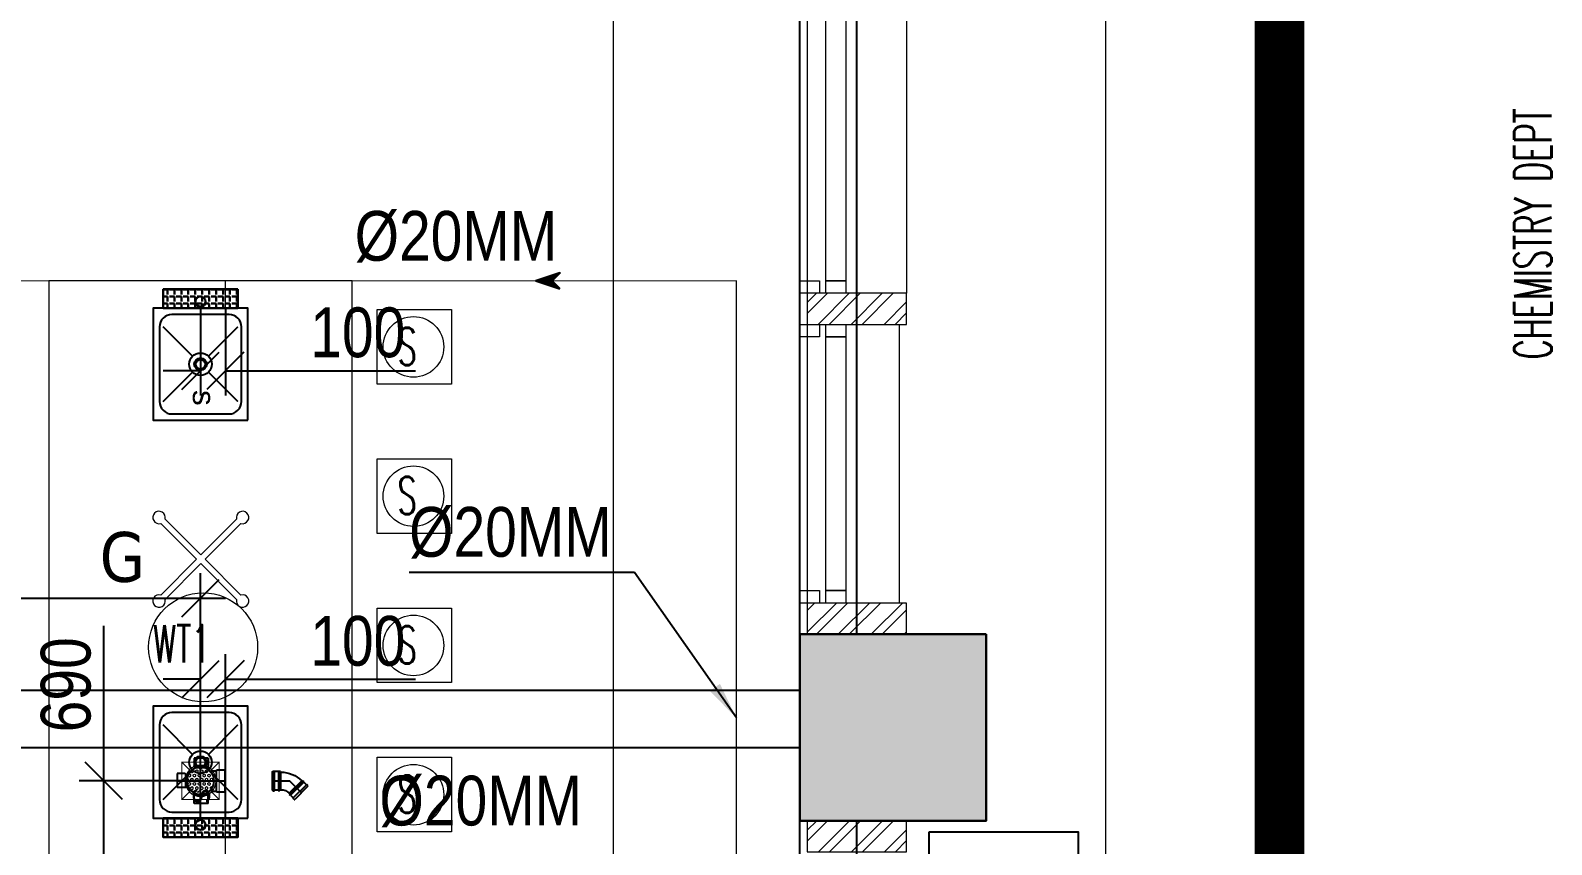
# Model space of a CAD drawing. Header units: inches. Extents: x 5899882 to 5988838, y -468923 to -96891.
# Drawn here: x 5976135 to 5982253, y -140785 to -137513 of the extents above; entities that cross this region are included whole.
import ezdxf

# ---------------------------------------------------------------- set-up
doc = ezdxf.new("R2010")
doc.units = ezdxf.units.IN
doc.header["$MEASUREMENT"] = 0
doc.linetypes.add('1', pattern=[0])
doc.linetypes.add('CONTINOUS', pattern=[0])
doc.layers.get('Defpoints').update_dxf_attribs({"color": 8})
for name, color, linetype in [('0- SLC ARCH LAYOUT', 7, 'Continuous'), ('0- SLC DIMENSION', 7, 'Continuous'), ('0-SLC RCC GR. FLOOR', 7, 'Continuous'), ('0-SLC-40 MM Waste water pipe', 3, 'Continuous'), ('0-SLC-75MM WASTE PIPE', 6, 'Continuous'), ('0-SLC-DOMESTIC LINE', 5, 'DOMESTIC_LINE'), ('0-SLC-DRAINAGE LINE FOR ETP', 1, 'CONTINOUS'), ('0-SLC-Gully trap chamber', 4, 'Continuous'), ('0-SLC-Multi nahani trap', 6, 'Continuous'), ('0-SLC-Toilet fixture', 5, 'Continuous'), ('A-WALL-PATT', 252, 'Continuous'), ('Beam1', 30, 'Continuous'), ('colaum1', 42, 'Continuous')]:
    doc.layers.add(name, color=color, linetype=linetype)
for name, color, linetype, lineweight in [('0-SLC-100 mm Multi nahani trap jali', 253, 'Continuous', 13), ('ARCL-HATCH-B', 8, 'Continuous', 5), ('ARLC-COL', 8, 'Continuous', 30), ('ARLC-DIM0', 8, 'Continuous', 5), ('ARLC-DOOR-W', 8, 'Continuous', 5), ('ARLC-ELE0', 8, 'Continuous', 9), ('ARLC-FUR (NOMN)', 8, 'Continuous', 9), ('ARLC-FURN', 8, 'Continuous', 9), ('ARLC-GAS BURNER', 8, 'Continuous', 5), ('ARLC-HATCH-C', 8, 'Continuous', 5), ('ARLC-SINK', 8, 'Continuous', 9), ('ARLC-TEXT0', 8, 'Continuous', 20), ('ARLC-WALL', 8, 'Continuous', 15)]:
    doc.layers.add(name, color=color, linetype=linetype, lineweight=lineweight)
doc.styles.add('ARIAL', font='tahoma.ttf')
doc.styles.add('RS', font='simplex8.shx', dxfattribs={"width": 0.6, "height": 150})
doc.styles.get("Standard").update_dxf_attribs({"font": 'arial.ttf'})
doc.styles.add('swis cn bt', font='swissc.ttf')
doc.linetypes.add('DOMESTIC_LINE', pattern='A,0.5,-0.2,["DWS",ARIAL,S=0.1,R=0,X=-0.1,Y=-0.05],-0.25', length=0.95)
doc.dimstyles.new('SLC', dxfattribs={"dimtxt": 200, "dimasz": 150, "dimexe": 100, "dimexo": 0, "dimgap": 50, "dimtad": 1, "dimdec": 0, "dimrnd": 5, "dimzin": 1, "dimdsep": 46, "dimtxsty": 'swis cn bt', "dimblk": 'OBLIQUE', "dimcen": 60, "dimdle": 100, "dimclrd": 256, "dimclre": 256, "dimclrt": 256, "dimazin": 0, "dimtfac": 1, "dimtdec": 0, "dimtofl": 0, "dimtmove": 0, "dimatfit": 3, "dimfxl": 0.18, "dimtolj": 1, "dimtzin": 0, "dimarcsym": 0})
pattern_1 = [(45, (-5944591.39, 107027.8), (-66.2912607, 66.2912607), []), (45, (-5944547.2, 107027.8), (-66.2912607, 66.2912607), [])]

# ---------------------------------------------------------------- blocks, each defined once
blk = doc.blocks.new('A$C3F525F3E')
at = {"layer": 'colaum1', "ltscale": 0.1}
blk.add_hatch(color=256, dxfattribs=at).paths.add_polyline_path([(34045, -32925), (34045, -33675), (34795, -33675), (34795, -32925)])
at = {"layer": 'Beam1'}
for p, q in [((34045, -32925), (34045, -26775)), ((34275, -32925), (34275, -26775)), ((34045, -39825), (34045, -33675)), ((34275, -39825), (34275, -33675))]:
    blk.add_line(p, q, dxfattribs=at)
at = {"layer": 'Beam1', "ltscale": 0.1}
for p, q in [((25045, -33150), (34045, -33150)), ((25045, -33380), (34045, -33380))]:
    blk.add_line(p, q, dxfattribs=at)
at = {"layer": 'colaum1'}
blk.add_lwpolyline([(34795, -32925), (34045, -32925), (34045, -33675), (34795, -33675)], close=True, dxfattribs=at)
blk = doc.blocks.new('sink450')
at = {"layer": 'ARLC-SINK'}
for p, q in [((5952386.3, -145910.2), (5952504.4, -146028.4)), ((5952686.3, -145910.2), (5952568.1, -146028.4)), ((5952504.4, -146092), (5952386.3, -146210.2)), ((5952568.1, -146092), (5952686.3, -146210.2))]:
    blk.add_line(p, q, dxfattribs=at)
blk.add_lwpolyline([(5952311.3, -146250.2), (5952761.3, -146250.2), (5952761.3, -145870.2), (5952311.3, -145870.2)], close=True, dxfattribs=at)
blk.add_lwpolyline([(5952386.3, -146225.2), (5952686.3, -146225.2, 0.414214), (5952736.3, -146175.2), (5952736.3, -145945.2, 0.414214), (5952686.3, -145895.2), (5952386.3, -145895.2, 0.414214), (5952336.3, -145945.2), (5952336.3, -146175.2, 0.414214)], format="xyb", close=True, dxfattribs=at)
for radius in [45, 25]:
    blk.add_circle((5952536.3, -146060.2), radius, dxfattribs=at)
at = {"layer": 'ARLC-FURN', "insert": (5952068.9, -146037.5), "char_height": 0.2, "width": 58.389, "attachment_point": 1}
blk.add_mtext('s', dxfattribs=at)
at = {"layer": 'ARLC-SINK'}
blk.add_text('s', height=90, dxfattribs=at).set_placement((5952640.1, -146090.8))
blk = doc.blocks.new('FGVRRGBV')
at = {"layer": 'ARLC-GAS BURNER'}
for points in [[(5956168.2, -143896.6), (5956312, -143752.8), (5956168.2, -143609)], [(5956329.7, -143735.1), (5956185.9, -143591.3)], [(5956329.7, -143735.1), (5956473.4, -143591.3)], [(5956491.1, -143896.6), (5956347.3, -143752.8), (5956491.1, -143609)], [(5956329.7, -143770.5), (5956185.9, -143914.3)], [(5956329.7, -143770.5), (5956473.4, -143914.3)]]:
    blk.add_lwpolyline(points, dxfattribs=at)
for centre, start, end in [((5956161.7, -143584.9), 345, 285), ((5956497.6, -143584.9), 255, 195), ((5956161.7, -143920.7), 75, 15), ((5956497.6, -143920.7), 165, 105)]:
    blk.add_arc(centre, 25, start, end, dxfattribs=at)
at = {"layer": 'ARLC-GAS BURNER', "insert": (5956014.2, -143745.3), "char_height": 200, "attachment_point": 5, "style": 'ARIAL'}
blk.add_mtext('\\A1;G', dxfattribs=at)
blk = doc.blocks.new('gr.floor')
at = {"layer": 'ARCL-HATCH-B'}
h = blk.add_hatch(dxfattribs=at)
h.set_pattern_fill('ANSI32', color=256, scale=250)
h.set_pattern_definition(pattern_1)
h.paths.add_polyline_path([(34475, -31555), (34075, -31555), (34075, -31680), (34475, -31680)])
h = blk.add_hatch(dxfattribs=at)
h.set_pattern_fill('ANSI32', color=256, scale=250)
h.set_pattern_definition(pattern_1)
h.paths.add_polyline_path([(34475, -32800), (34075, -32800), (34075, -32925), (34475, -32925)])
h = blk.add_hatch(dxfattribs=at)
h.set_pattern_fill('ANSI32', color=256, scale=250)
h.set_pattern_definition(pattern_1)
h.paths.add_polyline_path([(34475, -33675), (34075, -33675), (34075, -33800), (34475, -33800)])
at = {"layer": 'ARLC-HATCH-C', "ltscale": 0.1}
blk.add_hatch(color=256, dxfattribs=at).paths.add_polyline_path([(34045, -32925), (34045, -33675), (34795, -33675), (34795, -32925)])
at = {"layer": 'ARLC-COL'}
blk.add_lwpolyline([(34795, -32925), (34045, -32925), (34045, -33675), (34795, -33675)], close=True, dxfattribs=at)
at = {"layer": 'ARLC-DIM0'}
for points in [[(34125, -31505), (34125, -31555), (34045, -31555), (34045, -31505)], [(34125, -31680), (34125, -31730), (34045, -31730), (34045, -31680)], [(34125, -32750), (34125, -32800), (34045, -32800), (34045, -32750)]]:
    blk.add_lwpolyline(points, close=True, dxfattribs=at)
at = {"layer": 'ARLC-DOOR-W'}
for points in [[(34150, -28195), (34230, -28195), (34230, -31505), (34150, -31505)], [(34230, -31505), (34230, -31555), (34150, -31555), (34150, -31505)], [(34230, -31680), (34230, -31730), (34150, -31730), (34150, -31680)], [(34150, -31730), (34230, -31730), (34230, -32750), (34150, -32750)], [(34230, -32750), (34230, -32800), (34150, -32800), (34150, -32750)]]:
    blk.add_lwpolyline(points, close=True, dxfattribs=at)
at = {"layer": 'ARLC-ELE0'}
for p, q in [((35275, -26025), (35275, -41175)), ((34075, -28145), (34075, -31555)), ((34475, -28145), (34475, -31555)), ((34075, -31680), (34075, -32800)), ((34445, -31680), (34445, -32800))]:
    blk.add_line(p, q, dxfattribs=at)
at = {"layer": 'ARLC-FUR (NOMN)'}
for centre, radius in [((32491.5, -31770.4), 121.8), ((32491.5, -32370.4), 121.8), ((31645.6, -32978), 219.2), ((32491.5, -32970.4), 121.8), ((32491.5, -33570.4), 121.8)]:
    blk.add_circle(centre, radius, dxfattribs=at)
at = {"layer": 'ARLC-FURN'}
blk.add_line((33295, -29925), (33295, -39825), dxfattribs=at)
for points in [[(31025, -31505), (31025, -33945), (32245, -33945), (32245, -31505)], [(32645, -31920), (32345, -31920), (32345, -31620), (32645, -31620)], [(32645, -32520), (32345, -32520), (32345, -32220), (32645, -32220)], [(32645, -33120), (32345, -33120), (32345, -32820), (32645, -32820)], [(32645, -33720), (32345, -33720), (32345, -33420), (32645, -33420)]]:
    blk.add_lwpolyline(points, close=True, dxfattribs=at)
at = {"layer": 'ARLC-WALL', "ltscale": 0.005}
for p, q in [((34275, -28145), (34275, -31555)), ((34275, -31680), (34275, -32800))]:
    blk.add_line(p, q, dxfattribs=at)
at = {"layer": 'ARLC-WALL'}
for points in [[(34475, -31555), (34075, -31555), (34075, -31680), (34475, -31680)], [(34475, -32800), (34075, -32800), (34075, -32925), (34475, -32925)], [(34475, -33675), (34075, -33675), (34075, -33800), (34475, -33800)]]:
    blk.add_lwpolyline(points, close=True, dxfattribs=at)
at = {"layer": 'ARLC-FURN', "rotation": 270}
for p in [(177695.2, 5920696.3), (177695.2, 5919096.3)]:
    blk.add_blockref('sink450', p, dxfattribs=at)
at = {"layer": 'ARLC-GAS BURNER'}
blk.add_blockref('FGVRRGBV', (-5924693.4, 111128.8), dxfattribs=at)
at = {"layer": 'ARLC-FUR (NOMN)', "style": 'RS', "width": 0.6}
for s, p in [('S ', (32427.3, -31843.2)), ('S ', (32427.3, -32443.2)), ('WT1', (31444.3, -33038.5)), ('S ', (32427.3, -33043.2)), ('S ', (32427.3, -33643.2))]:
    blk.add_text(s, height=150, dxfattribs=at).set_placement(p)
at = {"layer": 'ARLC-TEXT0', "style": 'RS', "width": 0.6}
blk.add_text('CHEMISTRY DEPT ', height=150, rotation=90, dxfattribs=at).set_placement((37069, -31821))
blk = doc.blocks.new('sink22')
at = {"color": 0}
for p, q in [((-150, 150), (-31.8, 31.8)), ((-150, 150), (-31.8, 31.8)), ((31.8, 31.8), (150, 150)), ((31.8, 31.8), (150, 150)), ((-150, -150), (-31.8, -31.8)), ((-150, -150), (-31.8, -31.8)), ((31.8, -31.8), (150, -150)), ((31.8, -31.8), (150, -150))]:
    blk.add_line(p, q, dxfattribs=at)
blk.add_lwpolyline([(-225, -190), (225, -190), (225, 190), (-225, 190)], close=True, dxfattribs=at)
blk.add_lwpolyline([(-150, -165), (150, -165, 0.414214), (200, -115), (200, 115, 0.414214), (150, 165), (-150, 165, 0.414214), (-200, 115), (-200, -115, 0.414214)], format="xyb", close=True, dxfattribs=at)
for radius in [45, 45, 25, 25]:
    blk.add_circle((0, 0), radius, dxfattribs=at)
blk = doc.blocks.new('FD COVER')
at = {"layer": '0-SLC-100 mm Multi nahani trap jali'}
h = blk.add_hatch(color=1, dxfattribs=at)
h.paths.add_polyline_path([(52.4, 0, 1), (-52.4, 0, 1)])
h.paths.add_polyline_path([(-49.7, 0, -1), (49.7, 0, -1)], flags=16)
h = blk.add_hatch(dxfattribs=at)
h.set_pattern_fill('HEX', color=1, scale=45.193777, style=0)
h.set_pattern_definition([(0, (-4759.384, 4380.386), (0, 9.78474), [5.649222, -11.298444]), (120, (-4759.384, 4380.386), (-8.473833, -4.89237), [5.649222, -11.298444]), (60, (-4753.735, 4380.386), (-8.473833, 4.89237), [5.649222, -11.298444])])
h.paths.add_polyline_path([(-49.7, 0, 1), (49.7, 0, 1)])
at = {"layer": '0-SLC-100 mm Multi nahani trap jali', "color": 1, "ltscale": 3}
for p, q in [((-75, 75), (-44.2, 44.2)), ((75, 75), (44.2, 44.2)), ((-44.2, -44.2), (-75, -75)), ((44.2, -44.2), (75, -75))]:
    blk.add_line(p, q, dxfattribs=at)
at = {"layer": '0-SLC-100 mm Multi nahani trap jali', "color": 1, "ltscale": 3, "const_width": 3.75}
blk.add_lwpolyline([(-75, -75), (75, -75), (75, 75), (-75, 75)], close=True, dxfattribs=at)
at = {"layer": '0-SLC-100 mm Multi nahani trap jali', "color": 1, "ltscale": 3}
blk.add_circle((0, 0), 62.5, dxfattribs=at)
blk = doc.blocks.new('A$C52224D05')
at = {"layer": '0-SLC-Multi nahani trap', "linetype": 'Continuous'}
h = blk.add_hatch(color=256, dxfattribs=at)
h.paths.add_polyline_path([(58.1, 0, 1), (-57.9, 0, 1)])
h.paths.add_polyline_path([(-54.9, 0, -1), (55.1, 0, -1)], flags=16)
for p, q in [((-25.9, 91.4), (-25.9, 77.8)), ((31.1, 91.4), (-25.9, 91.4)), ((-25.9, 77.8), (-25.9, 60.2)), ((0, 103.7), (0, -103.7)), ((31.1, 91.4), (31.1, 77.8)), ((31.1, 77.8), (31.1, 60.2)), ((-96.3, 0), (95.2, 0)), ((-78.2, 26.7), (-93.7, 26.7)), ((-93.7, -30.2), (-93.7, 26.7)), ((-62.6, 26.7), (-78.2, 26.7)), ((-60.3, -27.9), (-60.3, 24.4)), ((-60.3, 23.3), (-50.5, 23.3)), ((28.7, 57.9), (-23.6, 57.9)), ((-22.4, 57.9), (-22.4, 50.2)), ((27.6, 57.9), (27.6, 47.6)), ((41.1, 41), (63, 41)), ((63, -41.5), (63, 41.5)), ((65.5, 44), (74, 44)), ((74, 44), (97.8, 44)), ((97.8, -44), (97.8, 44)), ((-78.2, -30.2), (-93.7, -30.2)), ((-62.6, -30.2), (-77.7, -30.2)), ((-60.3, -26.7), (-50.5, -26.7)), ((-25.9, -77.8), (-25.9, -60.2)), ((28.7, -57.9), (-23.6, -57.9)), ((-22.4, -57.9), (-22.4, -50.2)), ((27.6, -57.9), (27.6, -47.6)), ((31.1, -77.8), (31.1, -60.2)), ((41.1, -41), (63, -41)), ((65.5, -44), (74, -44)), ((74, -44), (97.8, -44)), ((-25.9, -91.4), (-25.9, -77.8)), ((31.1, -91.4), (-25.9, -91.4)), ((31.1, -91.4), (31.1, -77.8))]:
    blk.add_line(p, q, dxfattribs=at)
blk.add_circle((0.1, 0), 55, dxfattribs=at)
for centre, radius, start, end in [((-62.6, 24.4), 2.33, 0, 90), ((-23.6, 60.2), 2.33, 180, 270), ((28.7, 60.2), 2.33, 270, 0), ((65.5, 41.5), 2.5, 90, 180), ((-62.6, -27.9), 2.33, 270, 0), ((-23.6, -60.2), 2.33, 90, 180), ((28.7, -60.2), 2.33, 0, 90), ((65.5, -41.5), 2.5, 180, 270)]:
    blk.add_arc(centre, radius, start, end, dxfattribs=at)
blk = doc.blocks.new('1248')
at = {"color": 0}
for p, q in [((-21.4, 74.3), (-74.3, 21.4)), ((-15.6, 68.6), (-68.6, 15.6)), ((-21.4, 74.3), (-19.5, 75)), ((-19.5, 75), (-15, 70.5)), ((-15.6, 68.6), (-15, 70.5)), ((-4.9, 57.9), (-15.6, 68.6)), ((-74.3, 21.4), (-75, 19.5)), ((-75, 19.5), (-70.6, 15)), ((-68.6, 15.6), (-70.6, 15)), ((-57.9, 4.9), (-68.6, 15.6)), ((-57.9, 4.9), (-58.5, 3)), ((-58.5, 3), (-56.5, 0.9)), ((-57.9, 4.9), (-4.9, 57.9)), ((-54.5, 1.5), (-56.5, 0.9)), ((-1.5, 54.5), (-54.5, 1.5)), ((-52.1, -0.9), (-54.5, 1.5)), ((-52.1, -0.9), (1, 52.1)), ((-52.1, -0.9), (1, 52.1)), ((0.8, 49.3), (-49.3, -0.8)), ((-4.9, 57.9), (-3, 58.5)), ((-3, 58.5), (-0.9, 56.5)), ((-1.5, 54.5), (-0.9, 56.5)), ((1, 52.1), (-1.5, 54.5)), ((0.8, 49.3), (1, 52.1)), ((34.2, -35.4), (34.3, 35.4)), ((34.3, 35.4), (36.2, 37.5)), ((36.2, 37.5), (39.6, 37.5)), ((36.2, 37.5), (36.2, -37.5)), ((36.2, 37.5), (36.2, -37.5)), ((39.6, 37.5), (40.5, 39.3)), ((39.6, -37.5), (39.6, 37.5)), ((43.5, 39.3), (40.5, 39.3)), ((44.4, 37.5), (43.5, 39.3)), ((44.4, 37.5), (59.5, 37.5)), ((44.4, 37.5), (44.4, -37.5)), ((59.5, 37.5), (60.5, 39.3)), ((59.5, -37.5), (59.5, 37.5)), ((66.8, 39.3), (60.5, 39.3)), ((66.8, 39.3), (67.8, 37.5)), ((67.8, -37.5), (67.8, 37.5)), ((-49.3, -0.8), (-52.1, -0.9)), ((34.2, -35.4), (36.2, -37.5)), ((36.2, -37.5), (39.6, -37.5)), ((39.6, -37.5), (40.5, -39.3)), ((43.5, -39.3), (40.5, -39.3)), ((44.4, -37.5), (43.5, -39.3)), ((44.4, -37.5), (59.5, -37.5)), ((59.5, -37.5), (60.5, -39.3)), ((66.8, -39.3), (60.5, -39.3)), ((67.8, -37.5), (66.8, -39.3))]:
    blk.add_line(p, q, dxfattribs=at)
at = {"color": 8}
blk.add_lwpolyline([(-47.9, 47.9), (0, 0), (67.8, 0)], dxfattribs=at)
at = {"color": 0}
for major_axis, start_param, end_param in [((0, 47.3), 2.356166, 3.141564), ((0, 118.1), 2.356191, 3.14159)]:
    blk.add_ellipse((34.3, 82.7), major_axis=major_axis, ratio=1, start_param=start_param, end_param=end_param, dxfattribs=at)
blk = doc.blocks.new('ARR')
h = blk.add_hatch()
h.set_pattern_fill('ANSI31', color=256)
h.paths.add_polyline_path([(-80, 80), (0, 0), (-80, -80), (162, 0)])
at = {"color": 7, "lineweight": 30}
blk.add_lwpolyline([(-80, -80), (0, 0), (-80, 80), (162, 0), (-80, -80)], dxfattribs=at)
blk = doc.blocks.new('_OBLIQUE')
at = {"color": 0, "linetype": 'ByBlock'}
blk.add_line((-0.5, -0.5), (0.5, 0.5), dxfattribs=at)
blk = doc.blocks.new('*D463')
at = {"layer": '0- SLC DIMENSION', "lineweight": -2, "transparency": 16777216}
for p, q in [((5974399.5, -140529.5), (5974399.5, -139695)), ((5976819, -140529.5), (5976819, -139695)), ((5974299.5, -139795), (5976919, -139795))]:
    blk.add_line(p, q, dxfattribs=at)
at = {"layer": 'Defpoints', "color": 0, "transparency": 16777216}
for p in [(5976819, -139795), (5974399.5, -140529.5), (5976819, -140529.5)]:
    blk.add_point(p, dxfattribs=at)
at = {"layer": '0- SLC DIMENSION', "lineweight": -2, "transparency": 16777216, "xscale": 150, "yscale": 150, "zscale": 150, "rotation": 180}
blk.add_blockref('_OBLIQUE', (5974399.5, -139795), dxfattribs=at)
at = {"layer": '0- SLC DIMENSION', "lineweight": -2, "transparency": 16777216, "xscale": 150, "yscale": 150, "zscale": 150}
blk.add_blockref('_OBLIQUE', (5976819, -139795), dxfattribs=at)
at = {"layer": '0- SLC DIMENSION', "transparency": 16777216, "insert": (5975609.2, -139642.2), "char_height": 200, "attachment_point": 5, "style": 'swis cn bt'}
blk.add_mtext('\\A1;2420', dxfattribs=at)
blk = doc.blocks.new('*D472')
at = {"layer": '0- SLC DIMENSION', "lineweight": -2, "transparency": 16777216}
for p, q in [((5976430.6, -140529.5), (5976430.6, -139906.7)), ((5976430.6, -141219.5), (5976430.6, -140429.5)), ((5976817.8, -140529.5), (5976330.6, -140529.5)), ((5976817.8, -141219.5), (5976330.6, -141219.5))]:
    blk.add_line(p, q, dxfattribs=at)
at = {"layer": 'Defpoints', "color": 0, "transparency": 16777216}
for p in [(5976817.8, -140529.5), (5976430.6, -141219.5), (5976817.8, -141219.5)]:
    blk.add_point(p, dxfattribs=at)
at = {"layer": '0- SLC DIMENSION', "lineweight": -2, "transparency": 16777216, "xscale": 150, "yscale": 150, "zscale": 150}
for p, rotation in [((5976430.6, -140529.5), 90), ((5976430.6, -141219.5), 270)]:
    blk.add_blockref('_OBLIQUE', p, dxfattribs=dict(at, rotation=rotation))
at = {"layer": '0- SLC DIMENSION', "transparency": 16777216, "insert": (5976278, -140143.1), "char_height": 200, "attachment_point": 5, "rotation": 90, "style": 'swis cn bt'}
blk.add_mtext('\\A1;690', dxfattribs=at)
blk = doc.blocks.new('A$C53221778')
at = {"layer": '0-SLC-Gully trap chamber'}
for points in [[(-0.3, 0.3), (0.3, 0.3), (0.3, -0.3), (-0.3, -0.3)], [(-0.15, 0.15), (0.15, 0.15), (0.15, -0.15), (-0.15, -0.15)]]:
    blk.add_lwpolyline(points, close=True, dxfattribs=at)
blk = doc.blocks.new('*D593')
at = {"layer": '0- SLC DIMENSION', "lineweight": -2, "transparency": 16777216}
for p, q in [((5976818.9, -138629.5), (5976818.9, -138980.5)), ((5976918.8, -138629.5), (5976918.8, -138980.5)), ((5976818.9, -138880.5), (5976668.9, -138880.5)), ((5976918.8, -138880.5), (5977684, -138880.5))]:
    blk.add_line(p, q, dxfattribs=at)
at = {"layer": 'Defpoints', "color": 0, "transparency": 16777216}
for p in [(5976818.9, -138629.5), (5976918.8, -138629.5), (5976918.8, -138880.5)]:
    blk.add_point(p, dxfattribs=at)
at = {"layer": '0- SLC DIMENSION', "lineweight": -2, "transparency": 16777216, "xscale": 150, "yscale": 150, "zscale": 150}
blk.add_blockref('_OBLIQUE', (5976818.9, -138880.5), dxfattribs=at)
at = {"layer": '0- SLC DIMENSION', "lineweight": -2, "transparency": 16777216, "xscale": 150, "yscale": 150, "zscale": 150, "rotation": 180}
blk.add_blockref('_OBLIQUE', (5976918.8, -138880.5), dxfattribs=at)
at = {"layer": '0- SLC DIMENSION', "transparency": 16777216, "insert": (5977451.4, -138727.8), "char_height": 200, "attachment_point": 5, "style": 'swis cn bt'}
blk.add_mtext('\\A1;100', dxfattribs=at)
blk = doc.blocks.new('*D608')
at = {"layer": '0- SLC DIMENSION', "lineweight": -2, "transparency": 16777216}
for p, q in [((5976818.9, -140679.5), (5976818.9, -140020.5)), ((5976918.9, -140679.5), (5976918.9, -140020.5)), ((5976818.9, -140120.5), (5976668.9, -140120.5)), ((5976918.9, -140120.5), (5977684.1, -140120.5))]:
    blk.add_line(p, q, dxfattribs=at)
at = {"layer": 'Defpoints', "color": 0, "transparency": 16777216}
for p in [(5976918.9, -140120.5), (5976818.9, -140679.5), (5976918.9, -140679.5)]:
    blk.add_point(p, dxfattribs=at)
at = {"layer": '0- SLC DIMENSION', "lineweight": -2, "transparency": 16777216, "xscale": 150, "yscale": 150, "zscale": 150}
blk.add_blockref('_OBLIQUE', (5976818.9, -140120.5), dxfattribs=at)
at = {"layer": '0- SLC DIMENSION', "lineweight": -2, "transparency": 16777216, "xscale": 150, "yscale": 150, "zscale": 150, "rotation": 180}
blk.add_blockref('_OBLIQUE', (5976918.9, -140120.5), dxfattribs=at)
at = {"layer": '0- SLC DIMENSION', "transparency": 16777216, "insert": (5977451.5, -139967.8), "char_height": 200, "attachment_point": 5, "style": 'swis cn bt'}
blk.add_mtext('\\A1;100', dxfattribs=at)

msp = doc.modelspace()

# ---------------------------------------------------------------- block references
at = {"layer": '0- SLC ARCH LAYOUT'}
msp.add_blockref('gr.floor', (5945183.9, -107014.5), dxfattribs=at)

# ---------------------------------------------------------------- next in the draw order: hatches: boundary and pattern name
at = {"layer": 'A-WALL-PATT', "lineweight": 30}
h = msp.add_hatch(dxfattribs=at)
h.set_pattern_fill('ANGLE', color=8, scale=4, angle=-180)
h.set_pattern_definition([(180, (6008900.773, -148249.59), (-2e-14, -27.94), [20.32, -7.62]), (270, (6008900.773, -148249.59), (27.94, -2e-14), [20.32, -7.62])])
h.paths.add_polyline_path([(5976968.8, -138552.8), (5976668.8, -138552.9), (5976668.9, -138629.5), (5976968.9, -138629.4)])
h = msp.add_hatch(dxfattribs=at)
h.set_pattern_fill('ANGLE', color=8, scale=4, angle=-180)
h.set_pattern_definition([(180, (6008900.773, -150376.243), (-2e-14, -27.94), [20.32, -7.62]), (270, (6008900.773, -150376.243), (27.94, -2e-14), [20.32, -7.62])])
h.paths.add_polyline_path([(5976968.8, -140679.5), (5976668.8, -140679.5), (5976668.9, -140756.1), (5976968.9, -140756.1)])

# ---------------------------------------------------------------- next in the draw order: linework, layer by layer
at = {"layer": '0-SLC-40 MM Waste water pipe', "lineweight": 30}
for centre in [(5976818.9, -138602.6), (5976818.9, -138855.1), (5976818.9, -140453.8), (5976818.9, -140706.4)]:
    msp.add_circle(centre, 20, dxfattribs=at)
at = {"layer": '0-SLC-DOMESTIC LINE', "color": 5, "linetype": '1', "const_width": 5}
for points in [[(5972078.8, -138629.5), (5972078.8, -138519.5), (5978974, -138519.5), (5978974, -140864.5)], [(5976918.8, -138627.5), (5976918.8, -138518.2)], [(5976918.9, -140680.1), (5976918.9, -140864.5)]]:
    msp.add_lwpolyline(points, dxfattribs=at)
at = {"layer": '0-SLC-DRAINAGE LINE FOR ETP', "color": 1, "linetype": 'ByBlock', "lineweight": 30, "ltscale": 0.3, "const_width": 200}
msp.add_lwpolyline([(5981158.9, -141039.5), (5981158.9, -132979.5)], dxfattribs=at)
at = {"layer": 'A-WALL-PATT', "color": 8, "lineweight": 30}
for points in [[(5976968.8, -138552.8), (5976668.8, -138552.9), (5976668.9, -138629.5), (5976968.9, -138629.4)], [(5976968.8, -140679.5), (5976668.8, -140679.5), (5976668.9, -140756.1), (5976968.9, -140756.1)]]:
    msp.add_lwpolyline(points, close=True, dxfattribs=at)

# ---------------------------------------------------------------- next in the draw order: block references
at = {"layer": '0-SLC RCC GR. FLOOR', "color": 1}
msp.add_blockref('A$C3F525F3E', (5945183.9, -107014.5), dxfattribs=at)
at = {"layer": '0-SLC-100 mm Multi nahani trap jali', "lineweight": -3, "xscale": -1, "rotation": 270}
msp.add_blockref('FD COVER', (5976819.2, -140529.3), dxfattribs=at)
at = {"layer": '0-SLC-75MM WASTE PIPE', "xscale": -1.000059464691145, "yscale": 1.000059464691145, "zscale": 1.000059464691145, "rotation": 134.9960114633936}
msp.add_blockref('1248', (5977176.6, -140529.5), dxfattribs=at)
at = {"layer": '0-SLC-DOMESTIC LINE', "color": 5, "linetype": '1', "xscale": -0.4, "yscale": 0.4, "zscale": 0.4}
msp.add_blockref('ARR', (5978232.5, -138519.5), dxfattribs=at)
at = {"layer": '0-SLC-Gully trap chamber', "extrusion": (0, 0, -1), "xscale": -1000, "yscale": 1000, "zscale": -1000}
msp.add_blockref('A$C53221778', (-5980048.9, -141034), dxfattribs=at)
at = {"layer": '0-SLC-Multi nahani trap', "linetype": 'Continuous', "extrusion": (0, 0, -1), "zscale": -1, "rotation": 180}
msp.add_blockref('A$C52224D05', (-5976818.9, -140529.5), dxfattribs=at)
at = {"layer": '0-SLC-Toilet fixture', "color": 140, "rotation": 90}
for p in [(5976818.9, -138854.5), (5976818.9, -140454.5)]:
    msp.add_blockref('sink22', p, dxfattribs=at)

# ---------------------------------------------------------------- next in the draw order: texts
at = {"layer": '0-SLC-DOMESTIC LINE', "linetype": '1', "char_height": 200, "width": 687.595, "attachment_point": 1}
for insert in [(5977439, -138238.6), (5977658, -139428.5), (5977539, -140508.6)]:
    msp.add_mtext('{\\fSwis721 Cn BT|b0|i0|c0|p34;%%C20MM}', dxfattribs=dict(at, insert=insert))

# ---------------------------------------------------------------- next in the draw order: dimensions: what is measured, and where the dimension line sits
at = {"layer": '0- SLC DIMENSION'}
for base, p1, p2, picture, middle in [((5976918.8, -138880.5), (5976818.9, -138629.5), (5976918.8, -138629.5), '*D593', (5977451.4, -138727.8)), ((5976818.9536, -139795), (5974399.5009, -140529.4694), (5976818.9536, -140529.4694), '*D463', (5975609.2273, -139642.2078)), ((5976918.9, -140120.5), (5976818.9, -140679.5), (5976918.9, -140679.5), '*D608', (5977451.5, -139967.8))]:
    dim = msp.add_linear_dim(base=base, p1=p1, p2=p2, dimstyle='SLC', override={"dimfxl": 0}, dxfattribs=at)
    dim.commit()
    dim.dimension.update_dxf_attribs({"geometry": picture, "text_midpoint": middle})
dim = msp.add_linear_dim(base=(5976430.6, -141219.5), p1=(5976817.8, -140529.5), p2=(5976817.8, -141219.5), angle=90, dimstyle='SLC', override={"dimfxl": 0}, dxfattribs=at)
dim.commit()
dim.dimension.update_dxf_attribs({"geometry": '*D472', "text_midpoint": (5976430.6, -140143.1), "dimtype": 160})

# ---------------------------------------------------------------- next in the draw order: leaders
at = {"layer": '0-SLC-DOMESTIC LINE', "linetype": '1'}
msp.add_leader([(5978974, -140276.4), (5978564, -139692), (5977658, -139692)], dimstyle='SLC', override={"dimgap": 50, "dimtad": 0, "dimfxlon": 1}, dxfattribs=at)

doc.saveas('drawing.dxf')
